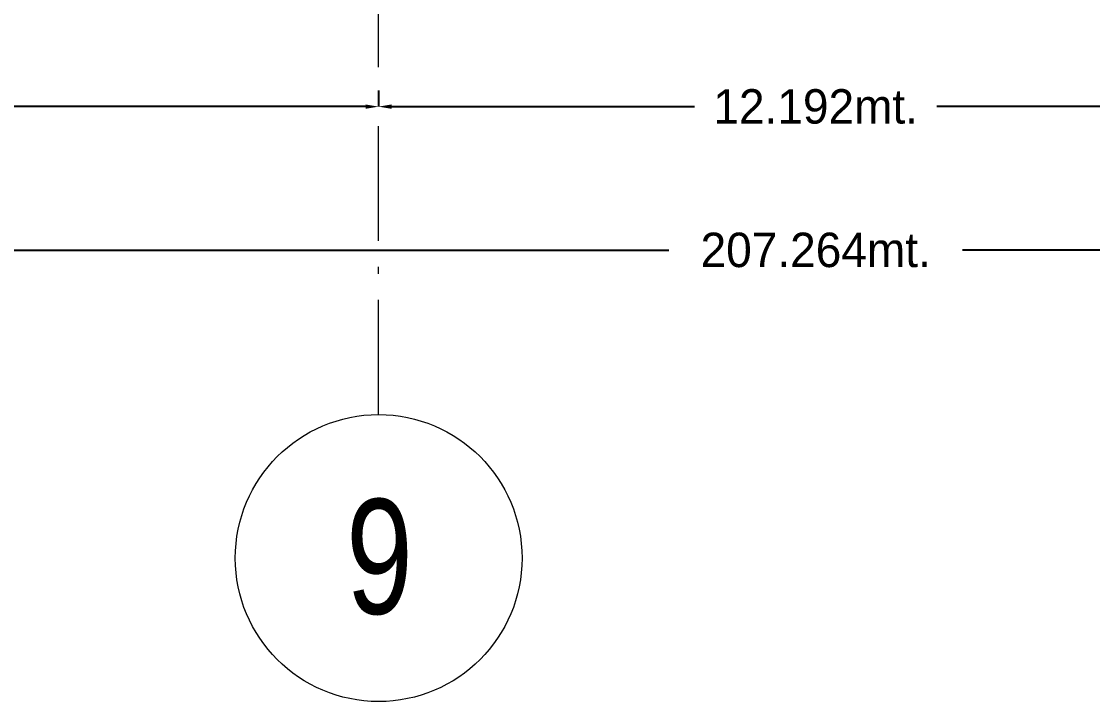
# Model space of a CAD drawing. Header units: metres. Extents: x -55 to 260, y -121 to 64.
# Drawn here: x 80.36 to 95.3, y -121.4 to -111.92 of the extents above; entities that cross this region are included whole.
import ezdxf

# ---------------------------------------------------------------- set-up
doc = ezdxf.new("R2010")
doc.units = ezdxf.units.M
doc.linetypes.add('01_Grid', pattern=[2.32, 1.6, -0.36, 0, -0.36])
for name, color, linetype, lineweight in [('03EJES-1', 1, '01_Grid', 5), ('04NOEJE', 2, 'Continuous', 18), ('04NOEJE-1', 2, 'Continuous', 5), ('31COTAS', 1, 'Continuous', 5)]:
    doc.layers.add(name, color=color, linetype=linetype, lineweight=lineweight)
doc.styles.add('Arial', font='arial.ttf', dxfattribs={"width": 0.75, "height": 1.6})
doc.dimstyles.get("Standard").update_dxf_attribs({"dimtxt": 0.48, "dimasz": 0.18, "dimexe": 0, "dimexo": 0, "dimgap": 0.09, "dimtad": 0, "dimtih": 1, "dimtoh": 1, "dimdec": 3, "dimzin": 0, "dimdsep": 46, "dimtxsty": 'Standard', "dimcen": 0.09, "dimadec": 0, "dimazin": 0, "dimtfac": 1, "dimtdec": 4, "dimtofl": 0, "dimtmove": 0, "dimatfit": 3, "dimfxl": 1, "dimtolj": 1, "dimtzin": 0, "dimarcsym": 0})

# ---------------------------------------------------------------- blocks, each defined once
blk = doc.blocks.new('Grid - Standard-4449989-A1 _ A700')
at = {"layer": '04NOEJE'}
blk.add_circle((0, 0), 0.005, dxfattribs=at)
blk = doc.blocks.new('DIMBLOCK33-A1 _ A700')
at = {"layer": '31COTAS', "color": 0, "lineweight": -2}
for p, q in [((-12.192, -114.479), (-12.192, -115.104)), ((195.072, -114.878), (195.072, -115.104)), ((-12.012, -115.104), (89.39, -115.104)), ((194.892, -115.104), (93.49, -115.104))]:
    blk.add_line(p, q, dxfattribs=at)
at = {"layer": '31COTAS', "color": 0}
for points in [[(-12.012, -115.074), (-12.012, -115.134), (-12.192, -115.104)], [(194.892, -115.134), (194.892, -115.074), (195.072, -115.104)]]:
    blk.add_solid(points, dxfattribs=at)
at = {"layer": 'Defpoints', "color": 0}
for p in [(-12.192, -114.479), (195.072, -114.878), (195.072, -115.104)]:
    blk.add_point(p, dxfattribs=at)
at = {"layer": '31COTAS', "color": 0, "insert": (91.44, -115.104), "char_height": 0.48, "attachment_point": 5}
blk.add_mtext('\\A1;207.264mt.', dxfattribs=at)
blk = doc.blocks.new('DIMBLOCK42-A1 _ A700')
at = {"layer": '31COTAS', "color": 0, "lineweight": -2}
for p, q in [((-12.192, -112.878), (-12.192, -113.104)), ((85.344, -112.878), (85.344, -113.104)), ((-12.012, -113.104), (34.726, -113.104)), ((85.164, -113.104), (38.426, -113.104))]:
    blk.add_line(p, q, dxfattribs=at)
at = {"layer": '31COTAS', "color": 0}
for points in [[(-12.012, -113.074), (-12.012, -113.134), (-12.192, -113.104)], [(85.164, -113.134), (85.164, -113.074), (85.344, -113.104)]]:
    blk.add_solid(points, dxfattribs=at)
at = {"layer": 'Defpoints', "color": 0}
for p in [(-12.192, -112.878), (85.344, -112.878), (85.344, -113.104)]:
    blk.add_point(p, dxfattribs=at)
at = {"layer": '31COTAS', "color": 0, "insert": (36.576, -113.104), "char_height": 0.48, "attachment_point": 5}
blk.add_mtext('\\A1;97.536mt.', dxfattribs=at)
blk = doc.blocks.new('DIMBLOCK43-A1 _ A700')
at = {"layer": '31COTAS', "color": 0, "lineweight": -2}
for p, q in [((85.344, -112.878), (85.344, -113.104)), ((97.536, -112.878), (97.536, -113.104)), ((85.524, -113.104), (89.75, -113.104)), ((97.356, -113.104), (93.13, -113.104))]:
    blk.add_line(p, q, dxfattribs=at)
at = {"layer": '31COTAS', "color": 0}
for points in [[(85.524, -113.074), (85.524, -113.134), (85.344, -113.104)], [(97.356, -113.134), (97.356, -113.074), (97.536, -113.104)]]:
    blk.add_solid(points, dxfattribs=at)
at = {"layer": 'Defpoints', "color": 0}
for p in [(85.344, -112.878), (97.536, -112.878), (97.536, -113.104)]:
    blk.add_point(p, dxfattribs=at)
at = {"layer": '31COTAS', "color": 0, "insert": (91.44, -113.104), "char_height": 0.48, "attachment_point": 5}
blk.add_mtext('\\A1;12.192mt.', dxfattribs=at)

msp = doc.modelspace()

# ---------------------------------------------------------------- linework, layer by layer
at = {"layer": '03EJES-1'}
msp.add_line((85.344, -117.3961), (85.344, 60.3168), dxfattribs=at)

# ---------------------------------------------------------------- block references
at = {"layer": '04NOEJE', "xscale": 399.9999999999997, "yscale": 399.9999999999997, "zscale": 399.9999999999997}
msp.add_blockref('Grid - Standard-4449989-A1 _ A700', (85.344, -119.3961), dxfattribs=at)

# ---------------------------------------------------------------- texts
at = {"layer": '04NOEJE-1', "insert": (84.8899, -118.5741), "char_height": 1.6, "width": 1.130379, "attachment_point": 1, "style": 'Arial'}
msp.add_mtext('9', dxfattribs=at)

# ---------------------------------------------------------------- dimensions: what is measured, and where the dimension line sits
at = {"layer": '31COTAS'}
for base, p1, p2, picture, middle in [((85.344, -113.104), (-12.192, -112.8778), (85.344, -112.8778), 'DIMBLOCK42-A1 _ A700', (36.576, -113.104)), ((97.536, -113.104), (85.344, -112.8778), (97.536, -112.8778), 'DIMBLOCK43-A1 _ A700', (91.44, -113.104)), ((195.072, -115.104), (-12.192, -114.4785), (195.072, -114.8778), 'DIMBLOCK33-A1 _ A700', (91.44, -115.104))]:
    dim = msp.add_linear_dim(base=base, p1=p1, p2=p2, dimstyle='Standard', override={"dimpost": 'mt.'}, dxfattribs=at)
    dim.commit()
    dim.dimension.update_dxf_attribs({"geometry": picture, "text_midpoint": middle})

doc.saveas('drawing.dxf')
